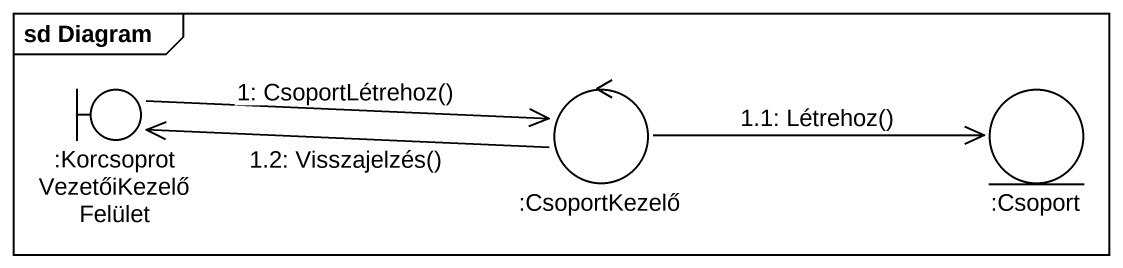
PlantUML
@startuml
mainframe sd Diagram
boundary ":KorcsoprotVezetőiKezelőFelület" as KorcsoprotVezetőiKezelőFelül
control ":CsoportKezelő" as CsoportKezelő
entity ":Csoport" as Csoport
KorcsoprotVezetőiKezelőFelül -right-> CsoportKezelő : 1: CsoportLétrehoz()
CsoportKezelő -right-> Csoport : 1.1: Létrehoz()
CsoportKezelő -left-> KorcsoprotVezetőiKezelőFelül : 1.2: Visszajelzés()
@enduml
